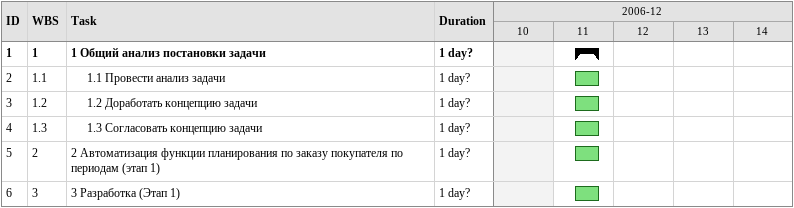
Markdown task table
| ID | WBS | Task | Duration | Start | Finish |
|---|---|---|---|---|---|
| 1 | 1 | **1 Общий анализ постановки задачи** | 1d? | 2006-12-11 | 2006-12-11 |
| 2 | 1.1 | 1.1 Провести анализ задачи | 1d? | 2006-12-11 | 2006-12-11 |
| 3 | 1.2 | 1.2 Доработать концепцию задачи | 1d? | 2006-12-11 | 2006-12-11 |
| 4 | 1.3 | 1.3 Согласовать концепцию задачи | 1d? | 2006-12-11 | 2006-12-11 |
| 5 | 2 | 2 Автоматизация функции планирования по заказу покупателя по периодам (этап 1) | 1d? | 2006-12-11 | 2006-12-11 |
| 6 | 3 | 3 Разработка (Этап 1) | 1d? | 2006-12-11 | 2006-12-11 |
